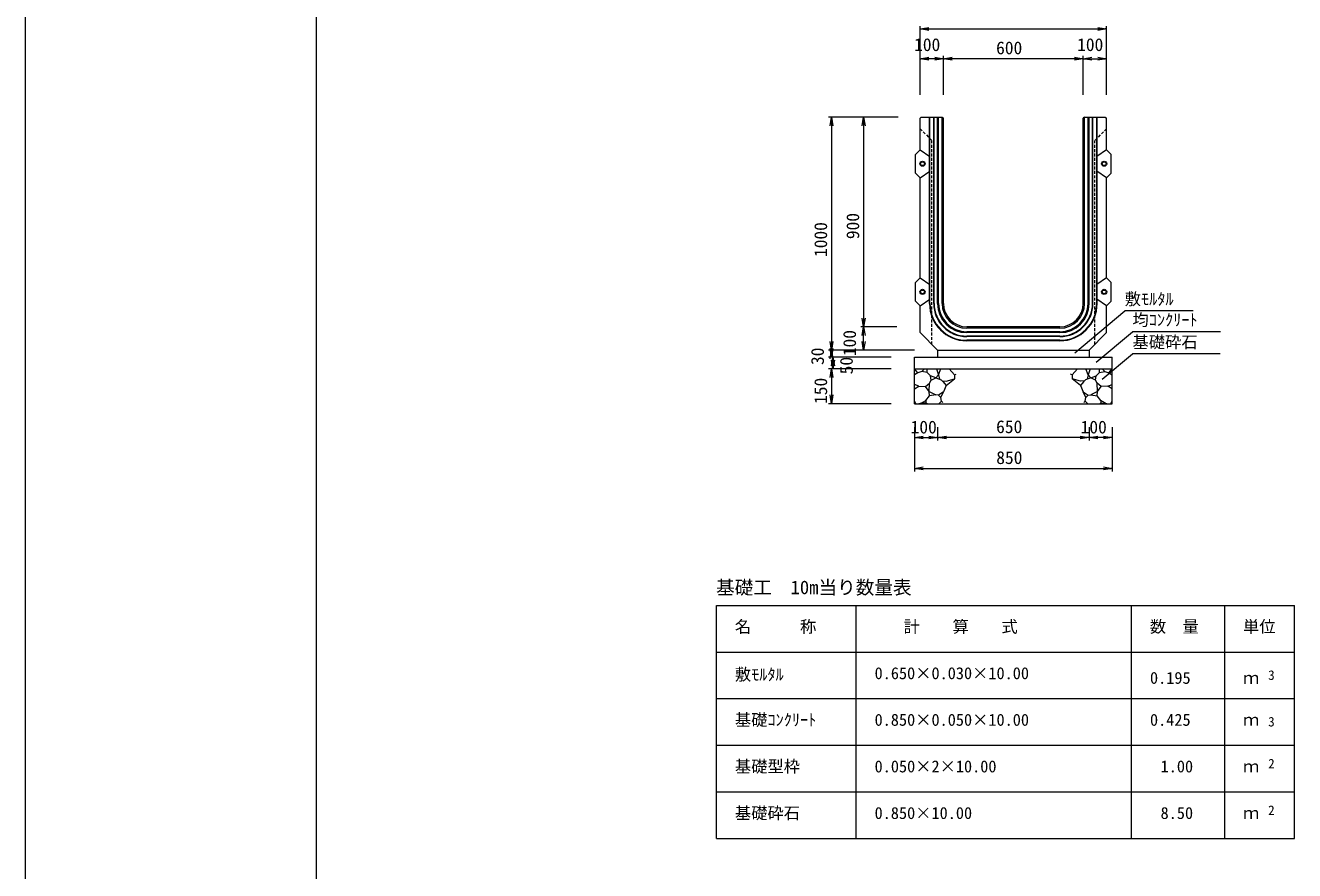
# Model space of a CAD drawing. Units: millimetres on the paper. Extents: x 0 to 840, y 0 to 594.
# Drawn here: x 0.5 to 109.5, y 225.9 to 298.4 of the extents above; entities that cross this region are included whole.
import ezdxf
from ezdxf.enums import TextEntityAlignment as Align

# ---------------------------------------------------------------- set-up
doc = ezdxf.new("R2010")
doc.units = ezdxf.units.MM
doc.linetypes.add('USER1', pattern=[0.375, 0.25, -0.125])
doc.linetypes.add('USER2', pattern=[2, 1, -1])
for name, color, linetype, lineweight in [('D-MTR-FRAM（材料表図枠）', 7, 'Continuous', 18), ('D-STR-DIM（寸法）', 7, 'Continuous', 18), ('D-STR-HTXT（旗揚げ）', 7, 'Continuous', 18), ('D-STR-STRn（構造物）', 7, 'Continuous', 18), ('D-STR（構造物外形線）', 1, 'Continuous', 18), ('D-TTL(外枠）', 2, 'Continuous', 18), ('DEFPOINTS_2', 8, 'Continuous', 18)]:
    doc.layers.add(name, color=color, linetype=linetype, lineweight=lineweight)
doc.layers.add('D-MTR-TXT(文字列）', color=7, linetype='Continuous')
doc.layers.add('D-STR-TXT（文字）', color=7, linetype='Continuous')
doc.styles.add('ＭＳ ゴシック', font='')
doc.styles.get('ＭＳ ゴシック').set_extended_font_data('MS Gothic')

msp = doc.modelspace()

# ---------------------------------------------------------------- linework, layer by layer
at = {"layer": 'D-MTR-FRAM（材料表図枠）', "color": 2}
for p, q in [((59.854, 248.64), (109.493, 248.64)), ((59.854, 228.64), (59.854, 248.64)), ((71.854, 228.64), (71.854, 248.64)), ((95.493, 228.64), (95.493, 248.64)), ((103.493, 235.84), (103.493, 248.64)), ((103.493, 228.64), (103.493, 248.64)), ((109.493, 228.64), (109.493, 248.64)), ((59.854, 244.64), (109.493, 244.64)), ((59.854, 240.64), (109.493, 240.64)), ((59.854, 236.64), (109.493, 236.64)), ((59.854, 232.64), (109.493, 232.64)), ((59.854, 228.64), (109.493, 228.64))]:
    msp.add_line(p, q, dxfattribs=at)
at = {"layer": 'D-STR-DIM（寸法）'}
for p, q in [((77.338, 292.454), (77.338, 298.371)), ((77.338, 298.121), (78.088, 298.246)), ((77.338, 298.121), (77.438, 298.121)), ((78.088, 297.996), (77.338, 298.121)), ((77.438, 298.121), (93.238, 298.121)), ((92.588, 298.246), (93.338, 298.121)), ((93.338, 298.121), (92.588, 297.996)), ((93.338, 298.121), (93.238, 298.121)), ((93.338, 292.454), (93.338, 298.371)), ((77.338, 292.454), (77.338, 295.819)), ((77.338, 295.569), (78.088, 295.694)), ((77.338, 295.569), (77.438, 295.569)), ((78.088, 295.444), (77.338, 295.569)), ((79.238, 295.569), (77.438, 295.569)), ((78.588, 295.694), (79.338, 295.569)), ((79.338, 295.569), (78.588, 295.444)), ((79.338, 295.569), (79.238, 295.569)), ((79.338, 292.454), (79.338, 295.819)), ((79.338, 292.454), (79.338, 295.819)), ((79.338, 295.569), (80.088, 295.694)), ((79.338, 295.569), (79.438, 295.569)), ((80.088, 295.444), (79.338, 295.569)), ((91.238, 295.569), (79.438, 295.569)), ((90.588, 295.694), (91.338, 295.569)), ((91.338, 295.569), (90.588, 295.444)), ((91.338, 295.569), (91.238, 295.569)), ((91.338, 292.454), (91.338, 295.819)), ((91.338, 292.454), (91.338, 295.819)), ((91.338, 295.569), (92.088, 295.694)), ((91.338, 295.569), (91.438, 295.569)), ((92.088, 295.444), (91.338, 295.569)), ((91.438, 295.569), (93.238, 295.569)), ((92.588, 295.694), (93.338, 295.569)), ((93.338, 295.569), (92.588, 295.444)), ((93.338, 295.569), (93.238, 295.569)), ((93.338, 292.454), (93.338, 295.819)), ((75.438, 290.554), (69.475, 290.554)), ((69.6, 289.804), (69.725, 290.554)), ((69.725, 290.554), (69.725, 290.454)), ((69.725, 290.554), (69.85, 289.804)), ((69.725, 290.454), (69.725, 270.654)), ((75.438, 290.554), (72.232, 290.554)), ((72.357, 289.804), (72.482, 290.554)), ((72.482, 290.554), (72.482, 290.454)), ((72.482, 290.554), (72.607, 289.804)), ((72.482, 290.454), (72.482, 272.654)), ((75.338, 272.554), (72.232, 272.554)), ((75.338, 272.554), (72.232, 272.554)), ((72.482, 272.554), (72.357, 273.304)), ((72.357, 271.804), (72.482, 272.554)), ((72.607, 273.304), (72.482, 272.554)), ((72.482, 272.554), (72.482, 272.654)), ((72.482, 272.554), (72.482, 272.454)), ((72.482, 272.554), (72.607, 271.804)), ((72.482, 270.654), (72.482, 272.454)), ((76.838, 270.554), (69.475, 270.554)), ((76.838, 270.554), (69.475, 270.554)), ((69.725, 270.554), (69.6, 271.304)), ((69.725, 269.954), (69.6, 270.704)), ((69.6, 269.804), (69.725, 270.554)), ((69.85, 271.304), (69.725, 270.554)), ((69.85, 270.704), (69.725, 269.954)), ((69.725, 270.554), (69.725, 270.654)), ((69.725, 270.554), (69.725, 270.454)), ((69.725, 270.554), (69.85, 269.804)), ((69.725, 270.454), (69.725, 270.054)), ((76.838, 270.554), (72.232, 270.554)), ((72.482, 270.554), (72.357, 271.304)), ((72.607, 271.304), (72.482, 270.554)), ((72.482, 270.554), (72.482, 270.654)), ((74.838, 269.954), (69.475, 269.954)), ((74.838, 269.954), (69.6, 269.954)), ((69.725, 269.954), (69.725, 270.054)), ((69.725, 269.204), (69.85, 269.954)), ((69.85, 268.954), (69.725, 269.704)), ((69.85, 269.954), (69.85, 269.854)), ((69.85, 269.954), (69.975, 269.204)), ((69.85, 269.854), (69.85, 269.054)), ((69.975, 269.704), (69.85, 268.954)), ((74.838, 268.954), (69.475, 268.954)), ((74.838, 268.954), (69.6, 268.954)), ((69.6, 268.204), (69.725, 268.954)), ((69.725, 268.954), (69.725, 268.854)), ((69.725, 268.954), (69.85, 268.204)), ((69.725, 268.854), (69.725, 266.054)), ((69.85, 268.954), (69.85, 269.054)), ((74.838, 265.954), (69.475, 265.954)), ((69.725, 265.954), (69.6, 266.704)), ((69.85, 266.704), (69.725, 265.954)), ((69.725, 265.954), (69.725, 266.054)), ((76.838, 263.954), (76.838, 262.801)), ((76.838, 263.954), (76.838, 260.148)), ((78.838, 263.954), (78.838, 262.801)), ((78.838, 263.954), (78.838, 262.801)), ((91.838, 263.954), (91.838, 262.801)), ((93.838, 263.954), (93.838, 262.801)), ((93.838, 263.954), (93.838, 260.148)), ((76.838, 263.051), (77.588, 263.176)), ((76.838, 263.051), (76.938, 263.051)), ((77.588, 262.926), (76.838, 263.051)), ((76.938, 263.051), (78.738, 263.051)), ((78.088, 263.176), (78.838, 263.051)), ((78.838, 263.051), (78.088, 262.926)), ((78.838, 263.051), (78.738, 263.051)), ((78.838, 263.051), (79.588, 263.176)), ((78.838, 263.051), (78.938, 263.051)), ((79.588, 262.926), (78.838, 263.051)), ((91.738, 263.051), (78.938, 263.051)), ((91.088, 263.176), (91.838, 263.051)), ((91.838, 263.051), (91.088, 262.926)), ((91.838, 263.051), (91.738, 263.051)), ((91.838, 263.454), (91.838, 262.801)), ((91.838, 263.051), (92.588, 263.176)), ((91.838, 263.051), (91.938, 263.051)), ((92.588, 262.926), (91.838, 263.051)), ((93.738, 263.051), (91.938, 263.051)), ((93.088, 263.176), (93.838, 263.051)), ((93.838, 263.051), (93.088, 262.926)), ((93.838, 263.051), (93.738, 263.051)), ((76.838, 260.398), (77.588, 260.523)), ((93.088, 260.523), (93.838, 260.398)), ((76.838, 260.398), (76.938, 260.398)), ((77.588, 260.273), (76.838, 260.398)), ((76.938, 260.398), (93.738, 260.398)), ((93.838, 260.398), (93.088, 260.273)), ((93.838, 260.398), (93.738, 260.398))]:
    msp.add_line(p, q, dxfattribs=at)
at = {"layer": 'D-STR-HTXT（旗揚げ）'}
for p, q in [((90.612, 270.314), (94.905, 273.922)), ((100.77, 273.922), (94.905, 273.922)), ((92.448, 269.514), (95.568, 272.135)), ((103.138, 272.135), (95.568, 272.135)), ((92.979, 268.047), (95.568, 270.223)), ((103.113, 270.223), (95.568, 270.223))]:
    msp.add_line(p, q, dxfattribs=at)
at = {"layer": 'D-STR-STRn（構造物）'}
for p, q in [((78.838, 270.554), (78.838, 269.954)), ((91.838, 270.554), (91.838, 269.954)), ((76.838, 269.954), (93.838, 269.954)), ((76.838, 265.954), (76.838, 269.954)), ((93.838, 265.954), (93.838, 269.954)), ((95.243, 269.954), (95.247, 269.954)), ((76.838, 268.954), (93.838, 268.954)), ((77.145, 268.606), (76.838, 268.426)), ((77.145, 268.606), (76.853, 268.954)), ((77.482, 268.715), (77.145, 268.606)), ((77.482, 268.715), (77.703, 268.954)), ((77.947, 268.64), (77.482, 268.715)), ((77.947, 268.64), (77.93, 268.954)), ((78.228, 268.334), (77.947, 268.64)), ((78.279, 267.977), (78.228, 268.334)), ((78.674, 268.18), (78.228, 268.334)), ((78.279, 267.977), (78.674, 268.18)), ((78.905, 268.42), (78.674, 268.18)), ((78.674, 268.18), (79.15, 268.004)), ((78.736, 268.954), (78.905, 268.42)), ((78.905, 268.42), (79.113, 268.954)), ((78.905, 268.42), (78.995, 268.061)), ((79.819, 268.954), (80.299, 268.419)), ((80.299, 268.419), (80.425, 268.482)), ((80.299, 268.419), (80.299, 268.078)), ((90.377, 268.419), (90.251, 268.482)), ((90.857, 268.954), (90.377, 268.419)), ((90.377, 268.419), (90.377, 268.078)), ((92.003, 268.18), (91.527, 268.004)), ((91.772, 268.42), (91.564, 268.954)), ((91.772, 268.42), (91.682, 268.061)), ((91.94, 268.954), (91.772, 268.42)), ((91.772, 268.42), (92.003, 268.18)), ((92.003, 268.18), (92.448, 268.334)), ((92.397, 267.977), (92.003, 268.18)), ((92.397, 267.977), (92.448, 268.334)), ((92.448, 268.334), (92.729, 268.64)), ((92.729, 268.64), (92.746, 268.954)), ((92.729, 268.64), (93.195, 268.715)), ((93.195, 268.715), (92.974, 268.954)), ((93.195, 268.715), (93.532, 268.606)), ((93.532, 268.606), (93.824, 268.954)), ((93.532, 268.606), (93.838, 268.426)), ((77.212, 267.446), (76.838, 267.603)), ((76.838, 267.234), (77.212, 267.446)), ((77.212, 267.446), (77.798, 267.436)), ((77.798, 267.436), (78.144, 267.704)), ((78.103, 267.013), (77.798, 267.436)), ((78.103, 267.013), (78.144, 267.704)), ((78.144, 267.704), (78.279, 267.977)), ((79.15, 268.004), (79.326, 267.837)), ((79.238, 267.92), (79.561, 267.889)), ((79.326, 267.837), (79.564, 267.519)), ((79.564, 267.519), (79.355, 266.96)), ((79.561, 267.889), (80.299, 268.078)), ((79.564, 267.519), (80.299, 268.078)), ((80.299, 268.078), (80.314, 268.075)), ((90.377, 268.078), (90.363, 268.075)), ((91.115, 267.889), (90.377, 268.078)), ((91.112, 267.519), (90.377, 268.078)), ((91.35, 267.837), (91.112, 267.519)), ((91.112, 267.519), (91.322, 266.96)), ((91.439, 267.92), (91.115, 267.889)), ((91.527, 268.004), (91.35, 267.837)), ((92.533, 267.704), (92.397, 267.977)), ((92.574, 267.013), (92.533, 267.704)), ((92.878, 267.436), (92.533, 267.704)), ((92.574, 267.013), (92.878, 267.436)), ((93.465, 267.446), (92.878, 267.436)), ((93.465, 267.446), (93.838, 267.603)), ((93.838, 267.234), (93.465, 267.446)), ((76.961, 265.954), (76.838, 266.21)), ((76.838, 265.954), (93.838, 265.954)), ((77.43, 266.007), (77.211, 265.954)), ((77.43, 266.007), (77.823, 266.222)), ((77.792, 266.02), (77.43, 266.007)), ((77.943, 265.954), (77.792, 266.02)), ((77.823, 266.222), (78.139, 266.624)), ((77.823, 266.222), (77.83, 266.021)), ((78.139, 266.624), (78.103, 267.013)), ((78.103, 267.013), (78.675, 266.703)), ((78.675, 266.703), (78.139, 266.624)), ((78.917, 266.685), (78.675, 266.703)), ((79.355, 266.96), (78.917, 266.685)), ((78.917, 266.685), (79.099, 266.498)), ((78.95, 265.954), (79.167, 266.171)), ((79.099, 266.498), (79.355, 266.96)), ((79.167, 266.171), (79.099, 266.498)), ((79.167, 266.171), (79.28, 266.066)), ((91.578, 266.498), (91.322, 266.96)), ((91.322, 266.96), (91.76, 266.685)), ((91.509, 266.171), (91.397, 266.066)), ((91.509, 266.171), (91.578, 266.498)), ((91.726, 265.954), (91.509, 266.171)), ((91.76, 266.685), (91.578, 266.498)), ((91.76, 266.685), (92.002, 266.703)), ((92.574, 267.013), (92.002, 266.703)), ((92.002, 266.703), (92.537, 266.624)), ((92.537, 266.624), (92.574, 267.013)), ((92.854, 266.222), (92.537, 266.624)), ((92.734, 265.954), (92.885, 266.02)), ((92.854, 266.222), (92.847, 266.021)), ((93.247, 266.007), (92.854, 266.222)), ((92.885, 266.02), (93.247, 266.007)), ((93.247, 266.007), (93.465, 265.954)), ((93.715, 265.954), (93.838, 266.21))]:
    msp.add_line(p, q, dxfattribs=at)
at = {"layer": 'D-STR（構造物外形線）'}
for p, q in [((77.438, 290.554), (77.338, 290.454)), ((77.338, 287.754), (77.338, 290.454)), ((77.438, 290.554), (79.238, 290.554)), ((78.138, 274.554), (78.138, 290.554)), ((78.178, 274.554), (78.178, 290.554)), ((78.498, 274.554), (78.498, 290.554)), ((78.538, 274.554), (78.538, 290.554)), ((78.838, 274.554), (78.838, 290.554)), ((78.918, 274.554), (78.918, 290.554)), ((79.218, 274.554), (79.218, 290.554)), ((79.238, 290.554), (79.338, 290.454)), ((79.338, 274.554), (79.338, 290.454)), ((91.438, 290.554), (91.338, 290.454)), ((91.338, 274.554), (91.338, 290.454)), ((91.438, 290.554), (93.238, 290.554)), ((91.458, 274.554), (91.458, 290.554)), ((91.758, 274.554), (91.758, 290.554)), ((91.838, 274.554), (91.838, 290.554)), ((92.138, 274.554), (92.138, 290.554)), ((92.178, 274.554), (92.178, 290.554)), ((92.498, 274.554), (92.498, 290.554)), ((92.538, 274.554), (92.538, 290.554)), ((93.238, 290.554), (93.338, 290.454)), ((93.338, 287.754), (93.338, 290.454)), ((77.338, 287.754), (76.938, 287.354)), ((93.338, 287.754), (93.738, 287.354)), ((76.938, 285.754), (76.938, 287.354)), ((93.738, 285.754), (93.738, 287.354)), ((76.938, 285.754), (77.338, 285.354)), ((93.738, 285.754), (93.338, 285.354)), ((77.338, 276.754), (77.338, 285.354)), ((93.338, 276.754), (93.338, 285.354)), ((77.338, 276.754), (76.938, 276.354)), ((76.938, 274.754), (76.938, 276.354)), ((93.338, 276.754), (93.738, 276.354)), ((93.738, 274.754), (93.738, 276.354)), ((76.938, 274.754), (77.338, 274.354)), ((93.738, 274.754), (93.338, 274.354)), ((77.338, 272.054), (77.338, 274.354)), ((93.338, 272.054), (93.338, 274.354)), ((89.338, 272.554), (81.338, 272.554)), ((77.338, 272.054), (78.838, 270.554)), ((89.338, 272.434), (81.338, 272.434)), ((89.338, 272.134), (81.338, 272.134)), ((89.338, 272.054), (81.338, 272.054)), ((89.338, 271.754), (81.338, 271.754)), ((89.338, 271.714), (81.338, 271.714)), ((89.338, 271.394), (81.338, 271.394)), ((93.338, 272.054), (91.838, 270.554)), ((78.838, 270.554), (91.838, 270.554)), ((89.338, 271.354), (81.338, 271.354))]:
    msp.add_line(p, q, dxfattribs=at)
at = {"layer": 'D-STR（構造物外形線）', "linetype": 'USER1'}
for p, q in [((77.338, 289.554), (78.338, 288.554)), ((93.338, 289.554), (92.338, 288.554)), ((78.338, 271.054), (78.338, 288.554)), ((92.338, 271.054), (92.338, 288.554))]:
    msp.add_line(p, q, dxfattribs=at)
at = {"layer": 'D-STR（構造物外形線）', "linetype": 'USER2'}
for p, q in [((77.338, 287.754), (78.338, 287.054)), ((93.338, 287.754), (92.338, 287.054)), ((77.338, 285.354), (78.338, 286.054)), ((93.338, 285.354), (92.338, 286.054)), ((77.338, 276.754), (78.338, 276.054)), ((93.338, 276.754), (92.338, 276.054)), ((77.338, 274.354), (78.338, 275.054)), ((93.338, 274.354), (92.338, 275.054))]:
    msp.add_line(p, q, dxfattribs=at)
at = {"layer": 'D-STR（構造物外形線）'}
for centre, radius in [((77.538, 286.554), 0.22), ((77.538, 286.554), 0.16), ((93.138, 286.554), 0.22), ((93.138, 286.554), 0.16), ((77.538, 275.554), 0.22), ((93.138, 275.554), 0.22), ((77.538, 275.554), 0.16), ((93.138, 275.554), 0.16)]:
    msp.add_circle(centre, radius, dxfattribs=at)
for centre, radius, start, end in [((81.338, 274.554), 3.2, 180, 270), ((81.338, 274.554), 3.16, 180, 270), ((81.338, 274.554), 2.84, 180, 270), ((81.338, 274.554), 2.8, 180, 270), ((81.338, 274.554), 2.5, 180, 270), ((81.338, 274.554), 2.42, 180, 270), ((81.338, 274.554), 2.12, 180, 270), ((81.338, 274.554), 2, 180, 270), ((89.338, 274.554), 3.2, 270, 0), ((89.338, 274.554), 3.16, 270, 0), ((89.338, 274.554), 2.84, 270, 0), ((89.338, 274.554), 2.8, 270, 0), ((89.338, 274.554), 2.5, 270, 0), ((89.338, 274.554), 2.42, 270, 0), ((89.338, 274.554), 2.12, 270, 0), ((89.338, 274.554), 2, 270, 0)]:
    msp.add_arc(centre, radius, start, end, dxfattribs=at)
at = {"layer": 'D-TTL(外枠）'}
msp.add_line((25.5, 20), (25.5, 574), dxfattribs=at)
at = {"layer": 'DEFPOINTS_2'}
msp.add_line((0.5, 0), (0.5, 594), dxfattribs=at)

# ---------------------------------------------------------------- texts
at = {"layer": 'D-MTR-FRAM（材料表図枠）', "style": 'ＭＳ ゴシック'}
for s, p in [('100', (76.819, 295.894)), ('600', (83.861, 295.619)), ('100', (90.819, 295.894)), ('100', (76.519, 263.071)), ('650', (83.861, 263.101)), ('100', (91.119, 263.071)), ('850', (83.873, 260.448))]:
    msp.add_text(s, height=1.1, dxfattribs=at).set_placement(p, align=Align.BOTTOM_LEFT)
for s, p in [('1000', (69.675, 278.547)), ('900', (72.432, 280.08)), ('100', (72.157, 270.035)), ('30', (69.4, 269.275)), ('50', (71.88, 268.475)), ('150', (69.675, 265.935))]:
    msp.add_text(s, height=1.1, rotation=90, dxfattribs=at).set_placement(p, align=Align.BOTTOM_LEFT)
at = {"layer": 'D-MTR-TXT(文字列）', "style": 'ＭＳ ゴシック'}
for s, height, p in [('基礎工\u300010m当り数量表', 1.173, (59.81, 249.25)), ('名\u3000\u3000\u3000称', 1.026, (61.423, 246.001)), ('計\u3000\u3000算\u3000\u3000式', 1.026, (75.919, 246.001)), ('数\u3000量', 1.026, (97.062, 246.001)), ('単位', 1.026, (105.062, 246.001)), ('敷ﾓﾙﾀﾙ', 1.026, (61.423, 241.895)), ('0.650×0.030×10.00', 1.026, (73.423, 242.001)), ('3', 0.821, (107.223, 242.003)), ('0.195', 1.026, (97.073, 241.601)), ('ｍ', 1.026, (105.062, 241.601)), ('基礎ｺﾝｸﾘｰﾄ', 1.026, (61.423, 238.001)), ('0.850×0.050×10.00', 1.026, (73.423, 238.001)), ('0.425', 1.026, (97.073, 238.001)), ('ｍ', 1.026, (105.062, 238.001)), ('3', 0.821, (107.223, 238.003)), ('基礎型枠', 1.026, (61.423, 234.001)), ('2', 0.821, (107.223, 234.403)), ('0.050×2×10.00', 1.026, (73.423, 234.001)), ('1.00', 1.026, (97.983, 234.001)), ('ｍ', 1.026, (105.062, 234.001)), ('基礎砕石', 1.026, (61.423, 230.001)), ('0.850×10.00', 1.026, (73.423, 230.001)), ('8.50', 1.026, (97.983, 230.001)), ('ｍ', 1.026, (105.062, 230.001)), ('2', 0.821, (107.223, 230.403))]:
    msp.add_text(s, height=height, dxfattribs=at).set_placement(p, align=Align.BOTTOM_LEFT)
at = {"layer": 'D-STR-TXT（文字）', "style": 'ＭＳ ゴシック'}
for s, p in [('敷ﾓﾙﾀﾙ', (94.905, 274.122)), ('均ｺﾝｸﾘｰﾄ', (95.568, 272.335)), ('基礎砕石', (95.568, 270.423))]:
    msp.add_text(s, height=1.026, dxfattribs=at).set_placement(p, align=Align.BOTTOM_LEFT)

doc.saveas('drawing.dxf')
